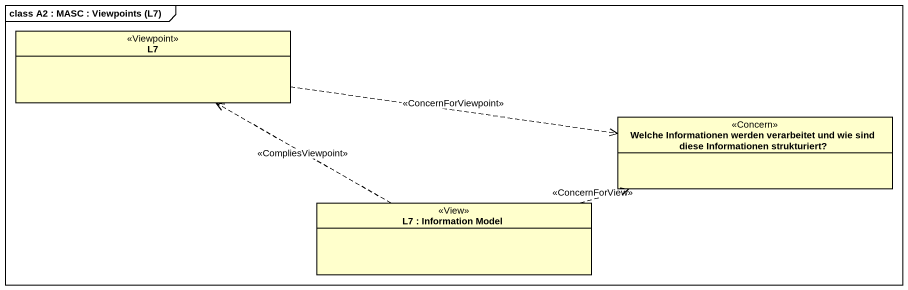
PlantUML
@startuml
mainframe class A2 : MASC : Viewpoints (L7)
hide circle
hide empty members
class L7 <<Viewpoint>>
class "Welche Informationen werden verarbeitet und wie sind diese Informationen strukturiert?" as Welche_Informationen_werden <<Concern>>
class "L7 : Information Model" as L7_Information_Model <<View>>
L7 .right.> Welche_Informationen_werden : <<ConcernForViewpoint>>
L7_Information_Model .left.> L7 : <<CompliesViewpoint>>
L7_Information_Model .right.> Welche_Informationen_werden : <<ConcernForView>>
@enduml
